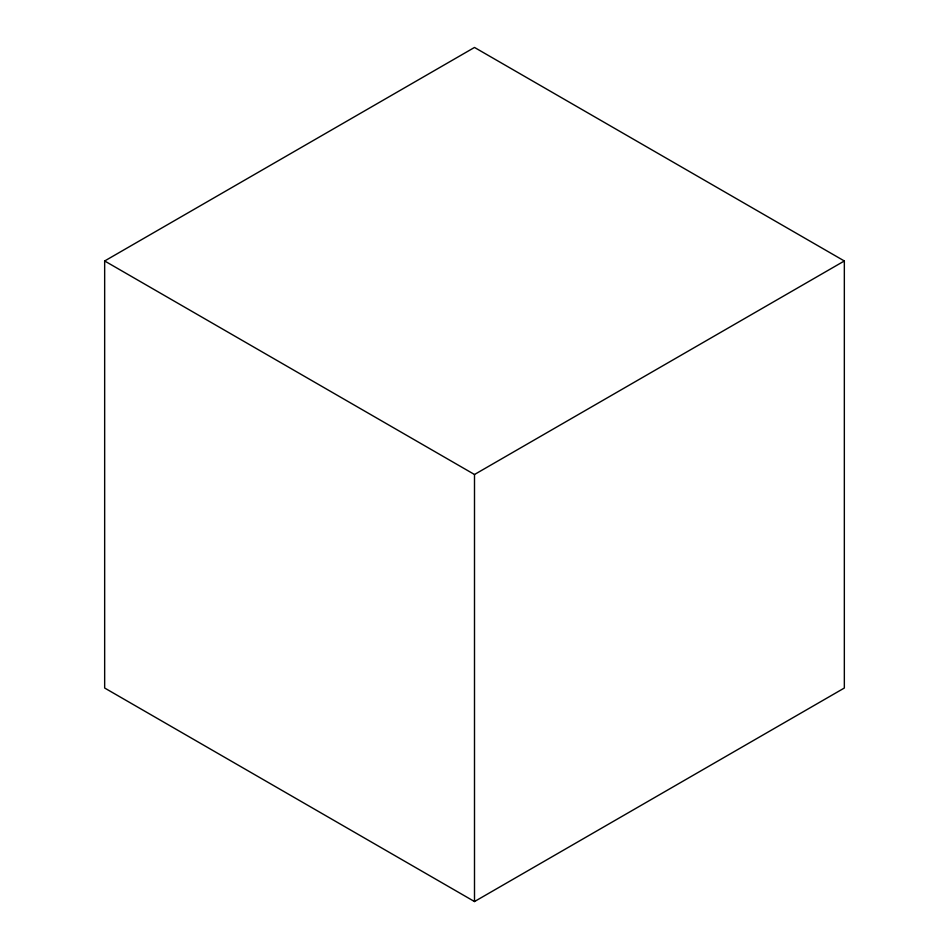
<?xml version="1.0" encoding="UTF-8"?>
<svg xmlns="http://www.w3.org/2000/svg" width="949" height="949" viewBox="0 0 949 949"><rect width="100%" height="100%" fill="white"/><g stroke="black" fill="none" stroke-linecap="round" stroke-linejoin="round"><path stroke-width="1.42" d="M104.663 260.975L474.5 47.45L844.337 260.975L844.337 688.025L474.5 901.55L104.663 688.025L104.663 260.975L474.5 474.5L844.337 260.975M474.5 474.5L474.5 901.55"/></g></svg>
